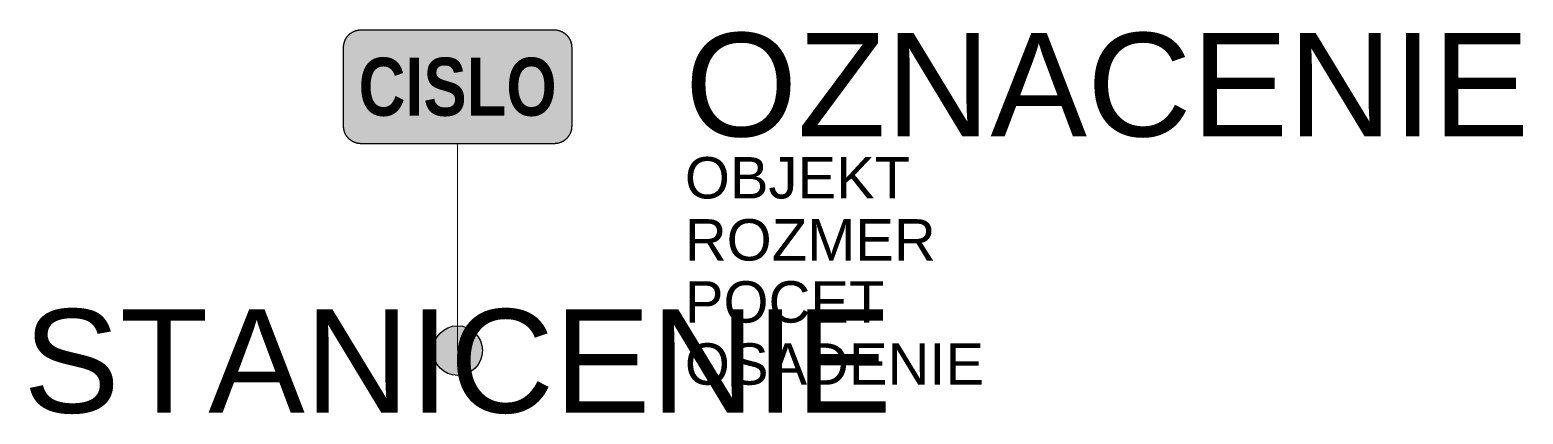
# Model space of a CAD drawing. Header units: metres. Extents: x -10.3 to 25.7, y -1.5 to 7.8.
import ezdxf
from ezdxf.enums import TextEntityAlignment as Align

# ---------------------------------------------------------------- set-up
doc = ezdxf.new("R2010")
doc.units = ezdxf.units.M
doc.layers.get('Defpoints').update_dxf_attribs({"color": 140, "lineweight": 5})
doc.styles.add('DZ', font='arialbd.ttf')
doc.styles.get("Standard").update_dxf_attribs({"font": 'arial.ttf'})

msp = doc.modelspace()

# ---------------------------------------------------------------- hatches: boundary and pattern name
at = {"true_color": 0xf1efea}
msp.add_hatch(color=7, dxfattribs=at).paths.add_polyline_path([(-2.328, 5), (-2.334, 5), (-2.339, 5), (-2.344, 5), (-2.349, 5), (-2.355, 5.001), (-2.36, 5.001), (-2.365, 5.002), (-2.37, 5.002), (-2.375, 5.003), (-2.381, 5.003), (-2.386, 5.004), (-2.391, 5.005), (-2.396, 5.005), (-2.401, 5.006), (-2.406, 5.007), (-2.411, 5.008), (-2.416, 5.009), (-2.421, 5.01), (-2.426, 5.012), (-2.432, 5.013), (-2.437, 5.014), (-2.442, 5.015), (-2.447, 5.017), (-2.451, 5.018), (-2.456, 5.02), (-2.461, 5.021), (-2.466, 5.023), (-2.471, 5.025), (-2.476, 5.027), (-2.481, 5.028), (-2.486, 5.03), (-2.49, 5.032), (-2.495, 5.034), (-2.5, 5.036), (-2.505, 5.038), (-2.509, 5.041), (-2.514, 5.043), (-2.519, 5.045), (-2.523, 5.047), (-2.528, 5.05), (-2.532, 5.052), (-2.537, 5.055), (-2.541, 5.057), (-2.546, 5.06), (-2.55, 5.063), (-2.554, 5.065), (-2.559, 5.068), (-2.563, 5.071), (-2.568, 5.074), (-2.572, 5.077), (-2.576, 5.08), (-2.58, 5.083), (-2.584, 5.086), (-2.588, 5.089), (-2.593, 5.093), (-2.597, 5.096), (-2.601, 5.099), (-2.605, 5.103), (-2.609, 5.106), (-2.612, 5.109), (-2.616, 5.113), (-2.62, 5.117), (-2.624, 5.12), (-2.628, 5.124), (-2.631, 5.128), (-2.635, 5.131), (-2.639, 5.135), (-2.642, 5.139), (-2.646, 5.143), (-2.649, 5.147), (-2.652, 5.151), (-2.656, 5.155), (-2.659, 5.159), (-2.662, 5.163), (-2.666, 5.167), (-2.669, 5.171), (-2.672, 5.176), (-2.675, 5.18), (-2.678, 5.184), (-2.681, 5.188), (-2.683, 5.193), (-2.686, 5.197), (-2.689, 5.201), (-2.692, 5.206), (-2.694, 5.21), (-2.697, 5.215), (-2.699, 5.219), (-2.702, 5.224), (-2.704, 5.229), (-2.707, 5.233), (-2.709, 5.238), (-2.711, 5.242), (-2.713, 5.247), (-2.715, 5.252), (-2.717, 5.256), (-2.719, 5.261), (-2.721, 5.266), (-2.723, 5.271), (-2.725, 5.276), (-2.727, 5.281), (-2.729, 5.285), (-2.73, 5.29), (-2.732, 5.295), (-2.733, 5.3), (-2.735, 5.305), (-2.736, 5.31), (-2.738, 5.315), (-2.739, 5.32), (-2.74, 5.325), (-2.741, 5.33), (-2.742, 5.335), (-2.743, 5.34), (-2.744, 5.345), (-2.745, 5.351), (-2.746, 5.356), (-2.747, 5.361), (-2.748, 5.366), (-2.748, 5.371), (-2.749, 5.376), (-2.75, 5.381), (-2.75, 5.387), (-2.751, 5.392), (-2.751, 5.397), (-2.751, 5.402), (-2.751, 5.408), (-2.752, 5.413), (-2.752, 5.418), (-2.752, 5.423), (-2.752, 7.328), (-2.752, 7.334), (-2.752, 7.339), (-2.751, 7.344), (-2.751, 7.349), (-2.751, 7.355), (-2.751, 7.36), (-2.75, 7.365), (-2.75, 7.37), (-2.749, 7.375), (-2.748, 7.38), (-2.748, 7.386), (-2.747, 7.391), (-2.746, 7.396), (-2.745, 7.401), (-2.744, 7.406), (-2.743, 7.411), (-2.742, 7.416), (-2.741, 7.421), (-2.74, 7.426), (-2.739, 7.431), (-2.738, 7.436), (-2.736, 7.441), (-2.735, 7.446), (-2.733, 7.451), (-2.732, 7.456), (-2.73, 7.461), (-2.729, 7.466), (-2.727, 7.471), (-2.725, 7.476), (-2.723, 7.481), (-2.721, 7.485), (-2.719, 7.49), (-2.717, 7.495), (-2.715, 7.5), (-2.713, 7.504), (-2.711, 7.509), (-2.709, 7.514), (-2.707, 7.518), (-2.704, 7.523), (-2.702, 7.528), (-2.699, 7.532), (-2.697, 7.537), (-2.694, 7.541), (-2.692, 7.546), (-2.689, 7.55), (-2.686, 7.554), (-2.683, 7.559), (-2.681, 7.563), (-2.678, 7.567), (-2.675, 7.572), (-2.672, 7.576), (-2.669, 7.58), (-2.666, 7.584), (-2.662, 7.588), (-2.659, 7.592), (-2.656, 7.597), (-2.652, 7.601), (-2.649, 7.605), (-2.646, 7.608), (-2.642, 7.612), (-2.639, 7.616), (-2.635, 7.62), (-2.631, 7.624), (-2.628, 7.628), (-2.624, 7.631), (-2.62, 7.635), (-2.616, 7.639), (-2.612, 7.642), (-2.609, 7.646), (-2.605, 7.649), (-2.601, 7.652), (-2.597, 7.656), (-2.593, 7.659), (-2.588, 7.662), (-2.584, 7.665), (-2.58, 7.669), (-2.576, 7.672), (-2.572, 7.675), (-2.568, 7.678), (-2.563, 7.68), (-2.559, 7.683), (-2.554, 7.686), (-2.55, 7.689), (-2.546, 7.692), (-2.541, 7.694), (-2.537, 7.697), (-2.532, 7.699), (-2.528, 7.702), (-2.523, 7.704), (-2.519, 7.706), (-2.514, 7.709), (-2.509, 7.711), (-2.505, 7.713), (-2.5, 7.715), (-2.495, 7.717), (-2.49, 7.719), (-2.486, 7.721), (-2.481, 7.723), (-2.476, 7.725), (-2.471, 7.727), (-2.466, 7.729), (-2.461, 7.73), (-2.456, 7.732), (-2.451, 7.733), (-2.447, 7.735), (-2.442, 7.736), (-2.437, 7.738), (-2.432, 7.739), (-2.426, 7.74), (-2.421, 7.741), (-2.416, 7.742), (-2.411, 7.743), (-2.406, 7.744), (-2.401, 7.745), (-2.396, 7.746), (-2.391, 7.747), (-2.386, 7.748), (-2.381, 7.748), (-2.375, 7.749), (-2.37, 7.75), (-2.365, 7.75), (-2.36, 7.75), (-2.355, 7.751), (-2.349, 7.751), (-2.344, 7.751), (-2.339, 7.752), (-2.334, 7.752), (-2.328, 7.752), (2.328, 7.752), (2.334, 7.752), (2.339, 7.752), (2.344, 7.751), (2.349, 7.751), (2.355, 7.751), (2.36, 7.75), (2.365, 7.75), (2.37, 7.75), (2.375, 7.749), (2.381, 7.748), (2.386, 7.748), (2.391, 7.747), (2.396, 7.746), (2.401, 7.745), (2.406, 7.744), (2.411, 7.743), (2.416, 7.742), (2.421, 7.741), (2.426, 7.74), (2.431, 7.739), (2.437, 7.738), (2.441, 7.736), (2.447, 7.735), (2.451, 7.733), (2.456, 7.732), (2.461, 7.73), (2.466, 7.729), (2.471, 7.727), (2.476, 7.725), (2.481, 7.723), (2.486, 7.721), (2.49, 7.719), (2.495, 7.717), (2.5, 7.715), (2.505, 7.713), (2.509, 7.711), (2.514, 7.709), (2.519, 7.706), (2.523, 7.704), (2.528, 7.702), (2.532, 7.699), (2.537, 7.697), (2.541, 7.694), (2.546, 7.692), (2.55, 7.689), (2.554, 7.686), (2.559, 7.683), (2.563, 7.68), (2.568, 7.678), (2.572, 7.675), (2.576, 7.672), (2.58, 7.669), (2.584, 7.665), (2.588, 7.662), (2.593, 7.659), (2.597, 7.656), (2.601, 7.652), (2.605, 7.649), (2.609, 7.646), (2.612, 7.642), (2.616, 7.639), (2.62, 7.635), (2.624, 7.631), (2.628, 7.628), (2.631, 7.624), (2.635, 7.62), (2.639, 7.616), (2.642, 7.612), (2.646, 7.608), (2.649, 7.605), (2.652, 7.601), (2.656, 7.597), (2.659, 7.592), (2.662, 7.588), (2.666, 7.584), (2.669, 7.58), (2.672, 7.576), (2.675, 7.572), (2.678, 7.567), (2.681, 7.563), (2.683, 7.559), (2.686, 7.554), (2.689, 7.55), (2.692, 7.546), (2.694, 7.541), (2.697, 7.537), (2.699, 7.532), (2.702, 7.528), (2.704, 7.523), (2.707, 7.518), (2.709, 7.514), (2.711, 7.509), (2.713, 7.504), (2.715, 7.5), (2.717, 7.495), (2.719, 7.49), (2.721, 7.485), (2.723, 7.481), (2.725, 7.476), (2.727, 7.471), (2.729, 7.466), (2.73, 7.461), (2.732, 7.456), (2.733, 7.451), (2.735, 7.446), (2.736, 7.441), (2.738, 7.436), (2.739, 7.431), (2.74, 7.426), (2.741, 7.421), (2.742, 7.416), (2.743, 7.411), (2.744, 7.406), (2.745, 7.401), (2.746, 7.396), (2.747, 7.391), (2.748, 7.386), (2.748, 7.38), (2.749, 7.375), (2.75, 7.37), (2.75, 7.365), (2.75, 7.36), (2.751, 7.355), (2.751, 7.349), (2.751, 7.344), (2.752, 7.339), (2.752, 7.334), (2.752, 7.328), (2.752, 5.423), (2.752, 5.418), (2.752, 5.413), (2.751, 5.408), (2.751, 5.402), (2.751, 5.397), (2.75, 5.392), (2.75, 5.387), (2.75, 5.381), (2.749, 5.376), (2.748, 5.371), (2.748, 5.366), (2.747, 5.361), (2.746, 5.356), (2.745, 5.351), (2.744, 5.345), (2.743, 5.34), (2.742, 5.335), (2.741, 5.33), (2.74, 5.325), (2.739, 5.32), (2.738, 5.315), (2.736, 5.31), (2.735, 5.305), (2.733, 5.3), (2.732, 5.295), (2.73, 5.29), (2.729, 5.285), (2.727, 5.281), (2.725, 5.276), (2.723, 5.271), (2.721, 5.266), (2.719, 5.261), (2.717, 5.256), (2.715, 5.252), (2.713, 5.247), (2.711, 5.242), (2.709, 5.238), (2.707, 5.233), (2.704, 5.229), (2.702, 5.224), (2.699, 5.219), (2.697, 5.215), (2.694, 5.21), (2.692, 5.206), (2.689, 5.201), (2.686, 5.197), (2.683, 5.193), (2.681, 5.188), (2.678, 5.184), (2.675, 5.18), (2.672, 5.176), (2.669, 5.171), (2.666, 5.167), (2.662, 5.163), (2.659, 5.159), (2.656, 5.155), (2.652, 5.151), (2.649, 5.147), (2.646, 5.143), (2.642, 5.139), (2.639, 5.135), (2.635, 5.131), (2.631, 5.128), (2.628, 5.124), (2.624, 5.12), (2.62, 5.117), (2.616, 5.113), (2.612, 5.109), (2.609, 5.106), (2.605, 5.103), (2.601, 5.099), (2.597, 5.096), (2.593, 5.093), (2.588, 5.089), (2.584, 5.086), (2.58, 5.083), (2.576, 5.08), (2.572, 5.077), (2.568, 5.074), (2.563, 5.071), (2.559, 5.068), (2.554, 5.065), (2.55, 5.063), (2.546, 5.06), (2.541, 5.057), (2.537, 5.055), (2.532, 5.052), (2.528, 5.05), (2.523, 5.047), (2.519, 5.045), (2.514, 5.043), (2.509, 5.041), (2.505, 5.038), (2.5, 5.036), (2.495, 5.034), (2.49, 5.032), (2.486, 5.03), (2.481, 5.028), (2.476, 5.027), (2.471, 5.025), (2.466, 5.023), (2.461, 5.021), (2.456, 5.02), (2.451, 5.018), (2.447, 5.017), (2.441, 5.015), (2.437, 5.014), (2.431, 5.013), (2.426, 5.012), (2.421, 5.01), (2.416, 5.009), (2.411, 5.008), (2.406, 5.007), (2.401, 5.006), (2.396, 5.005), (2.391, 5.005), (2.386, 5.004), (2.381, 5.003), (2.375, 5.003), (2.37, 5.002), (2.365, 5.002), (2.36, 5.001), (2.355, 5.001), (2.349, 5), (2.344, 5), (2.339, 5), (2.334, 5), (2.328, 5)])
at = {"true_color": 0x9b9b9b}
h = msp.add_hatch(color=253, dxfattribs=at)
h.paths.add_polyline_path([(-2.328, 5.106), (-2.337, 5.106), (-2.345, 5.106), (-2.353, 5.107), (-2.361, 5.107), (-2.369, 5.108), (-2.377, 5.109), (-2.385, 5.111), (-2.392, 5.112), (-2.4, 5.114), (-2.408, 5.116), (-2.415, 5.118), (-2.423, 5.12), (-2.43, 5.122), (-2.438, 5.125), (-2.445, 5.128), (-2.452, 5.131), (-2.459, 5.134), (-2.466, 5.137), (-2.473, 5.141), (-2.48, 5.144), (-2.486, 5.148), (-2.493, 5.152), (-2.499, 5.156), (-2.506, 5.16), (-2.512, 5.164), (-2.518, 5.169), (-2.524, 5.174), (-2.53, 5.178), (-2.536, 5.183), (-2.542, 5.188), (-2.547, 5.193), (-2.553, 5.199), (-2.558, 5.204), (-2.563, 5.21), (-2.568, 5.215), (-2.573, 5.221), (-2.578, 5.227), (-2.583, 5.233), (-2.587, 5.239), (-2.592, 5.246), (-2.596, 5.252), (-2.6, 5.259), (-2.604, 5.265), (-2.608, 5.272), (-2.611, 5.279), (-2.615, 5.286), (-2.618, 5.293), (-2.621, 5.3), (-2.624, 5.307), (-2.627, 5.314), (-2.629, 5.321), (-2.632, 5.329), (-2.634, 5.336), (-2.636, 5.344), (-2.638, 5.352), (-2.639, 5.359), (-2.641, 5.367), (-2.642, 5.375), (-2.643, 5.383), (-2.644, 5.391), (-2.645, 5.399), (-2.645, 5.407), (-2.646, 5.415), (-2.646, 5.423), (-2.646, 7.328), (-2.646, 7.337), (-2.645, 7.345), (-2.645, 7.353), (-2.644, 7.361), (-2.643, 7.369), (-2.642, 7.377), (-2.641, 7.385), (-2.639, 7.392), (-2.638, 7.4), (-2.636, 7.408), (-2.634, 7.415), (-2.632, 7.423), (-2.629, 7.43), (-2.627, 7.437), (-2.624, 7.445), (-2.621, 7.452), (-2.618, 7.459), (-2.615, 7.466), (-2.611, 7.473), (-2.608, 7.48), (-2.604, 7.486), (-2.6, 7.493), (-2.596, 7.499), (-2.592, 7.506), (-2.587, 7.512), (-2.583, 7.518), (-2.578, 7.524), (-2.573, 7.53), (-2.568, 7.536), (-2.563, 7.542), (-2.558, 7.547), (-2.553, 7.553), (-2.547, 7.558), (-2.542, 7.563), (-2.536, 7.568), (-2.53, 7.573), (-2.524, 7.578), (-2.518, 7.583), (-2.512, 7.587), (-2.506, 7.592), (-2.499, 7.596), (-2.493, 7.6), (-2.486, 7.604), (-2.48, 7.607), (-2.473, 7.611), (-2.466, 7.614), (-2.459, 7.618), (-2.452, 7.621), (-2.445, 7.624), (-2.438, 7.627), (-2.43, 7.629), (-2.423, 7.631), (-2.415, 7.634), (-2.408, 7.636), (-2.4, 7.638), (-2.392, 7.639), (-2.385, 7.641), (-2.377, 7.642), (-2.369, 7.643), (-2.361, 7.644), (-2.353, 7.645), (-2.345, 7.645), (-2.337, 7.646), (-2.328, 7.646), (2.328, 7.646), (2.336, 7.646), (2.345, 7.645), (2.353, 7.645), (2.361, 7.644), (2.369, 7.643), (2.377, 7.642), (2.384, 7.641), (2.392, 7.639), (2.4, 7.638), (2.408, 7.636), (2.415, 7.634), (2.423, 7.631), (2.43, 7.629), (2.437, 7.627), (2.445, 7.624), (2.452, 7.621), (2.459, 7.618), (2.466, 7.614), (2.473, 7.611), (2.48, 7.607), (2.486, 7.604), (2.493, 7.6), (2.499, 7.596), (2.506, 7.592), (2.512, 7.587), (2.518, 7.583), (2.524, 7.578), (2.53, 7.573), (2.536, 7.568), (2.542, 7.563), (2.547, 7.558), (2.553, 7.553), (2.558, 7.547), (2.563, 7.542), (2.568, 7.536), (2.573, 7.53), (2.578, 7.524), (2.583, 7.518), (2.587, 7.512), (2.592, 7.506), (2.596, 7.499), (2.6, 7.493), (2.604, 7.486), (2.608, 7.48), (2.611, 7.473), (2.615, 7.466), (2.618, 7.459), (2.621, 7.452), (2.624, 7.445), (2.627, 7.437), (2.629, 7.43), (2.632, 7.423), (2.634, 7.415), (2.636, 7.408), (2.638, 7.4), (2.639, 7.392), (2.641, 7.385), (2.642, 7.377), (2.643, 7.369), (2.644, 7.361), (2.645, 7.353), (2.645, 7.345), (2.646, 7.337), (2.646, 7.328), (2.646, 5.423), (2.646, 5.415), (2.645, 5.407), (2.645, 5.399), (2.644, 5.391), (2.643, 5.383), (2.642, 5.375), (2.641, 5.367), (2.639, 5.359), (2.638, 5.352), (2.636, 5.344), (2.634, 5.336), (2.632, 5.329), (2.629, 5.321), (2.627, 5.314), (2.624, 5.307), (2.621, 5.3), (2.618, 5.293), (2.615, 5.286), (2.611, 5.279), (2.608, 5.272), (2.604, 5.265), (2.6, 5.259), (2.596, 5.252), (2.592, 5.246), (2.587, 5.239), (2.583, 5.233), (2.578, 5.227), (2.573, 5.221), (2.568, 5.215), (2.563, 5.21), (2.558, 5.204), (2.553, 5.199), (2.547, 5.193), (2.542, 5.188), (2.536, 5.183), (2.53, 5.178), (2.524, 5.174), (2.518, 5.169), (2.512, 5.164), (2.506, 5.16), (2.499, 5.156), (2.493, 5.152), (2.486, 5.148), (2.48, 5.144), (2.473, 5.141), (2.466, 5.137), (2.459, 5.134), (2.452, 5.131), (2.445, 5.128), (2.437, 5.125), (2.43, 5.122), (2.423, 5.12), (2.415, 5.118), (2.408, 5.116), (2.4, 5.114), (2.392, 5.112), (2.384, 5.111), (2.377, 5.109), (2.369, 5.108), (2.361, 5.107), (2.353, 5.107), (2.345, 5.106), (2.336, 5.106), (2.328, 5.106)])
h.paths.add_polyline_path([(-2.328, 5.265), (-2.332, 5.265), (-2.337, 5.265), (-2.341, 5.265), (-2.345, 5.265), (-2.349, 5.266), (-2.353, 5.266), (-2.356, 5.267), (-2.36, 5.268), (-2.364, 5.269), (-2.368, 5.27), (-2.372, 5.271), (-2.376, 5.272), (-2.379, 5.273), (-2.383, 5.274), (-2.387, 5.276), (-2.39, 5.277), (-2.394, 5.279), (-2.397, 5.28), (-2.401, 5.282), (-2.404, 5.284), (-2.407, 5.286), (-2.411, 5.288), (-2.414, 5.29), (-2.417, 5.292), (-2.42, 5.294), (-2.423, 5.296), (-2.426, 5.298), (-2.429, 5.301), (-2.432, 5.303), (-2.435, 5.306), (-2.438, 5.308), (-2.441, 5.311), (-2.443, 5.314), (-2.446, 5.317), (-2.448, 5.319), (-2.451, 5.322), (-2.453, 5.325), (-2.456, 5.328), (-2.458, 5.331), (-2.46, 5.335), (-2.462, 5.338), (-2.464, 5.341), (-2.466, 5.344), (-2.468, 5.348), (-2.47, 5.351), (-2.471, 5.354), (-2.473, 5.358), (-2.475, 5.361), (-2.476, 5.365), (-2.477, 5.369), (-2.479, 5.372), (-2.48, 5.376), (-2.481, 5.38), (-2.482, 5.384), (-2.483, 5.387), (-2.484, 5.391), (-2.485, 5.395), (-2.485, 5.399), (-2.486, 5.403), (-2.486, 5.407), (-2.487, 5.411), (-2.487, 5.415), (-2.487, 5.419), (-2.487, 5.423), (-2.487, 7.328), (-2.487, 7.332), (-2.487, 7.336), (-2.487, 7.34), (-2.486, 7.345), (-2.486, 7.348), (-2.485, 7.352), (-2.485, 7.356), (-2.484, 7.36), (-2.483, 7.364), (-2.482, 7.368), (-2.481, 7.372), (-2.48, 7.376), (-2.479, 7.379), (-2.477, 7.383), (-2.476, 7.387), (-2.475, 7.39), (-2.473, 7.394), (-2.471, 7.397), (-2.47, 7.401), (-2.468, 7.404), (-2.466, 7.407), (-2.464, 7.411), (-2.462, 7.414), (-2.46, 7.417), (-2.458, 7.42), (-2.456, 7.423), (-2.453, 7.426), (-2.451, 7.429), (-2.448, 7.432), (-2.446, 7.435), (-2.443, 7.438), (-2.441, 7.441), (-2.438, 7.443), (-2.435, 7.446), (-2.432, 7.448), (-2.429, 7.451), (-2.426, 7.453), (-2.423, 7.455), (-2.42, 7.458), (-2.417, 7.46), (-2.414, 7.462), (-2.411, 7.464), (-2.407, 7.466), (-2.404, 7.468), (-2.401, 7.47), (-2.397, 7.471), (-2.394, 7.473), (-2.39, 7.475), (-2.387, 7.476), (-2.383, 7.477), (-2.379, 7.479), (-2.376, 7.48), (-2.372, 7.481), (-2.368, 7.482), (-2.364, 7.483), (-2.36, 7.484), (-2.356, 7.485), (-2.353, 7.485), (-2.349, 7.486), (-2.345, 7.486), (-2.341, 7.487), (-2.337, 7.487), (-2.332, 7.487), (-2.328, 7.487), (2.328, 7.487), (2.332, 7.487), (2.336, 7.487), (2.341, 7.487), (2.345, 7.486), (2.349, 7.486), (2.352, 7.485), (2.356, 7.485), (2.36, 7.484), (2.364, 7.483), (2.368, 7.482), (2.372, 7.481), (2.375, 7.48), (2.379, 7.479), (2.383, 7.477), (2.387, 7.476), (2.39, 7.475), (2.394, 7.473), (2.397, 7.471), (2.401, 7.47), (2.404, 7.468), (2.407, 7.466), (2.411, 7.464), (2.414, 7.462), (2.417, 7.46), (2.42, 7.458), (2.423, 7.455), (2.426, 7.453), (2.429, 7.451), (2.432, 7.448), (2.435, 7.446), (2.438, 7.443), (2.441, 7.441), (2.443, 7.438), (2.446, 7.435), (2.448, 7.432), (2.451, 7.429), (2.453, 7.426), (2.456, 7.423), (2.458, 7.42), (2.46, 7.417), (2.462, 7.414), (2.464, 7.411), (2.466, 7.407), (2.468, 7.404), (2.47, 7.401), (2.471, 7.397), (2.473, 7.394), (2.475, 7.39), (2.476, 7.387), (2.477, 7.383), (2.479, 7.379), (2.48, 7.376), (2.481, 7.372), (2.482, 7.368), (2.483, 7.364), (2.484, 7.36), (2.485, 7.356), (2.485, 7.352), (2.486, 7.348), (2.486, 7.345), (2.487, 7.34), (2.487, 7.336), (2.487, 7.332), (2.487, 7.328), (2.487, 5.423), (2.487, 5.419), (2.487, 5.415), (2.487, 5.411), (2.486, 5.407), (2.486, 5.403), (2.485, 5.399), (2.485, 5.395), (2.484, 5.391), (2.483, 5.387), (2.482, 5.384), (2.481, 5.38), (2.48, 5.376), (2.479, 5.372), (2.477, 5.369), (2.476, 5.365), (2.475, 5.361), (2.473, 5.358), (2.471, 5.354), (2.47, 5.351), (2.468, 5.348), (2.466, 5.344), (2.464, 5.341), (2.462, 5.338), (2.46, 5.335), (2.458, 5.331), (2.456, 5.328), (2.453, 5.325), (2.451, 5.322), (2.448, 5.319), (2.446, 5.317), (2.443, 5.314), (2.441, 5.311), (2.438, 5.308), (2.435, 5.306), (2.432, 5.303), (2.429, 5.301), (2.426, 5.298), (2.423, 5.296), (2.42, 5.294), (2.417, 5.292), (2.414, 5.29), (2.411, 5.288), (2.407, 5.286), (2.404, 5.284), (2.401, 5.282), (2.397, 5.28), (2.394, 5.279), (2.39, 5.277), (2.387, 5.276), (2.383, 5.274), (2.379, 5.273), (2.375, 5.272), (2.372, 5.271), (2.368, 5.27), (2.364, 5.269), (2.36, 5.268), (2.356, 5.267), (2.352, 5.266), (2.349, 5.266), (2.345, 5.265), (2.341, 5.265), (2.336, 5.265), (2.332, 5.265), (2.328, 5.265)], flags=16)
h = msp.add_hatch(color=0)
h.dxf.hatch_style = 1
h.paths.add_polyline_path([(0.6, 0, 1), (-0.6, 0, 1)])

# ---------------------------------------------------------------- linework, layer by layer
at = {"lineweight": 9}
msp.add_line((0, 5), (0, 2.5), dxfattribs=at)
at = {"color": 0, "lineweight": 9}
msp.add_line((0, 2.5), (0, 0), dxfattribs=at)
at = {"color": 7, "true_color": 0xf1efea}
msp.add_lwpolyline([(-2.328, 5), (-2.334, 5), (-2.339, 5), (-2.344, 5), (-2.349, 5), (-2.355, 5.001), (-2.36, 5.001), (-2.365, 5.002), (-2.37, 5.002), (-2.375, 5.003), (-2.381, 5.003), (-2.386, 5.004), (-2.391, 5.005), (-2.396, 5.005), (-2.401, 5.006), (-2.406, 5.007), (-2.411, 5.008), (-2.416, 5.009), (-2.421, 5.01), (-2.426, 5.012), (-2.432, 5.013), (-2.437, 5.014), (-2.442, 5.015), (-2.447, 5.017), (-2.451, 5.018), (-2.456, 5.02), (-2.461, 5.021), (-2.466, 5.023), (-2.471, 5.025), (-2.476, 5.027), (-2.481, 5.028), (-2.486, 5.03), (-2.49, 5.032), (-2.495, 5.034), (-2.5, 5.036), (-2.505, 5.038), (-2.509, 5.041), (-2.514, 5.043), (-2.519, 5.045), (-2.523, 5.047), (-2.528, 5.05), (-2.532, 5.052), (-2.537, 5.055), (-2.541, 5.057), (-2.546, 5.06), (-2.55, 5.063), (-2.554, 5.065), (-2.559, 5.068), (-2.563, 5.071), (-2.568, 5.074), (-2.572, 5.077), (-2.576, 5.08), (-2.58, 5.083), (-2.584, 5.086), (-2.588, 5.089), (-2.593, 5.093), (-2.597, 5.096), (-2.601, 5.099), (-2.605, 5.103), (-2.609, 5.106), (-2.612, 5.109), (-2.616, 5.113), (-2.62, 5.117), (-2.624, 5.12), (-2.628, 5.124), (-2.631, 5.128), (-2.635, 5.131), (-2.639, 5.135), (-2.642, 5.139), (-2.646, 5.143), (-2.649, 5.147), (-2.652, 5.151), (-2.656, 5.155), (-2.659, 5.159), (-2.662, 5.163), (-2.666, 5.167), (-2.669, 5.171), (-2.672, 5.176), (-2.675, 5.18), (-2.678, 5.184), (-2.681, 5.188), (-2.683, 5.193), (-2.686, 5.197), (-2.689, 5.201), (-2.692, 5.206), (-2.694, 5.21), (-2.697, 5.215), (-2.699, 5.219), (-2.702, 5.224), (-2.704, 5.229), (-2.707, 5.233), (-2.709, 5.238), (-2.711, 5.242), (-2.713, 5.247), (-2.715, 5.252), (-2.717, 5.256), (-2.719, 5.261), (-2.721, 5.266), (-2.723, 5.271), (-2.725, 5.276), (-2.727, 5.281), (-2.729, 5.285), (-2.73, 5.29), (-2.732, 5.295), (-2.733, 5.3), (-2.735, 5.305), (-2.736, 5.31), (-2.738, 5.315), (-2.739, 5.32), (-2.74, 5.325), (-2.741, 5.33), (-2.742, 5.335), (-2.743, 5.34), (-2.744, 5.345), (-2.745, 5.351), (-2.746, 5.356), (-2.747, 5.361), (-2.748, 5.366), (-2.748, 5.371), (-2.749, 5.376), (-2.75, 5.381), (-2.75, 5.387), (-2.751, 5.392), (-2.751, 5.397), (-2.751, 5.402), (-2.751, 5.408), (-2.752, 5.413), (-2.752, 5.418), (-2.752, 5.423), (-2.752, 7.328), (-2.752, 7.334), (-2.752, 7.339), (-2.751, 7.344), (-2.751, 7.349), (-2.751, 7.355), (-2.751, 7.36), (-2.75, 7.365), (-2.75, 7.37), (-2.749, 7.375), (-2.748, 7.38), (-2.748, 7.386), (-2.747, 7.391), (-2.746, 7.396), (-2.745, 7.401), (-2.744, 7.406), (-2.743, 7.411), (-2.742, 7.416), (-2.741, 7.421), (-2.74, 7.426), (-2.739, 7.431), (-2.738, 7.436), (-2.736, 7.441), (-2.735, 7.446), (-2.733, 7.451), (-2.732, 7.456), (-2.73, 7.461), (-2.729, 7.466), (-2.727, 7.471), (-2.725, 7.476), (-2.723, 7.481), (-2.721, 7.485), (-2.719, 7.49), (-2.717, 7.495), (-2.715, 7.5), (-2.713, 7.504), (-2.711, 7.509), (-2.709, 7.514), (-2.707, 7.518), (-2.704, 7.523), (-2.702, 7.528), (-2.699, 7.532), (-2.697, 7.537), (-2.694, 7.541), (-2.692, 7.546), (-2.689, 7.55), (-2.686, 7.554), (-2.683, 7.559), (-2.681, 7.563), (-2.678, 7.567), (-2.675, 7.572), (-2.672, 7.576), (-2.669, 7.58), (-2.666, 7.584), (-2.662, 7.588), (-2.659, 7.592), (-2.656, 7.597), (-2.652, 7.601), (-2.649, 7.605), (-2.646, 7.608), (-2.642, 7.612), (-2.639, 7.616), (-2.635, 7.62), (-2.631, 7.624), (-2.628, 7.628), (-2.624, 7.631), (-2.62, 7.635), (-2.616, 7.639), (-2.612, 7.642), (-2.609, 7.646), (-2.605, 7.649), (-2.601, 7.652), (-2.597, 7.656), (-2.593, 7.659), (-2.588, 7.662), (-2.584, 7.665), (-2.58, 7.669), (-2.576, 7.672), (-2.572, 7.675), (-2.568, 7.678), (-2.563, 7.68), (-2.559, 7.683), (-2.554, 7.686), (-2.55, 7.689), (-2.546, 7.692), (-2.541, 7.694), (-2.537, 7.697), (-2.532, 7.699), (-2.528, 7.702), (-2.523, 7.704), (-2.519, 7.706), (-2.514, 7.709), (-2.509, 7.711), (-2.505, 7.713), (-2.5, 7.715), (-2.495, 7.717), (-2.49, 7.719), (-2.486, 7.721), (-2.481, 7.723), (-2.476, 7.725), (-2.471, 7.727), (-2.466, 7.729), (-2.461, 7.73), (-2.456, 7.732), (-2.451, 7.733), (-2.447, 7.735), (-2.442, 7.736), (-2.437, 7.738), (-2.432, 7.739), (-2.426, 7.74), (-2.421, 7.741), (-2.416, 7.742), (-2.411, 7.743), (-2.406, 7.744), (-2.401, 7.745), (-2.396, 7.746), (-2.391, 7.747), (-2.386, 7.748), (-2.381, 7.748), (-2.375, 7.749), (-2.37, 7.75), (-2.365, 7.75), (-2.36, 7.75), (-2.355, 7.751), (-2.349, 7.751), (-2.344, 7.751), (-2.339, 7.752), (-2.334, 7.752), (-2.328, 7.752), (2.328, 7.752), (2.334, 7.752), (2.339, 7.752), (2.344, 7.751), (2.349, 7.751), (2.355, 7.751), (2.36, 7.75), (2.365, 7.75), (2.37, 7.75), (2.375, 7.749), (2.381, 7.748), (2.386, 7.748), (2.391, 7.747), (2.396, 7.746), (2.401, 7.745), (2.406, 7.744), (2.411, 7.743), (2.416, 7.742), (2.421, 7.741), (2.426, 7.74), (2.431, 7.739), (2.437, 7.738), (2.441, 7.736), (2.447, 7.735), (2.451, 7.733), (2.456, 7.732), (2.461, 7.73), (2.466, 7.729), (2.471, 7.727), (2.476, 7.725), (2.481, 7.723), (2.486, 7.721), (2.49, 7.719), (2.495, 7.717), (2.5, 7.715), (2.505, 7.713), (2.509, 7.711), (2.514, 7.709), (2.519, 7.706), (2.523, 7.704), (2.528, 7.702), (2.532, 7.699), (2.537, 7.697), (2.541, 7.694), (2.546, 7.692), (2.55, 7.689), (2.554, 7.686), (2.559, 7.683), (2.563, 7.68), (2.568, 7.678), (2.572, 7.675), (2.576, 7.672), (2.58, 7.669), (2.584, 7.665), (2.588, 7.662), (2.593, 7.659), (2.597, 7.656), (2.601, 7.652), (2.605, 7.649), (2.609, 7.646), (2.612, 7.642), (2.616, 7.639), (2.62, 7.635), (2.624, 7.631), (2.628, 7.628), (2.631, 7.624), (2.635, 7.62), (2.639, 7.616), (2.642, 7.612), (2.646, 7.608), (2.649, 7.605), (2.652, 7.601), (2.656, 7.597), (2.659, 7.592), (2.662, 7.588), (2.666, 7.584), (2.669, 7.58), (2.672, 7.576), (2.675, 7.572), (2.678, 7.567), (2.681, 7.563), (2.683, 7.559), (2.686, 7.554), (2.689, 7.55), (2.692, 7.546), (2.694, 7.541), (2.697, 7.537), (2.699, 7.532), (2.702, 7.528), (2.704, 7.523), (2.707, 7.518), (2.709, 7.514), (2.711, 7.509), (2.713, 7.504), (2.715, 7.5), (2.717, 7.495), (2.719, 7.49), (2.721, 7.485), (2.723, 7.481), (2.725, 7.476), (2.727, 7.471), (2.729, 7.466), (2.73, 7.461), (2.732, 7.456), (2.733, 7.451), (2.735, 7.446), (2.736, 7.441), (2.738, 7.436), (2.739, 7.431), (2.74, 7.426), (2.741, 7.421), (2.742, 7.416), (2.743, 7.411), (2.744, 7.406), (2.745, 7.401), (2.746, 7.396), (2.747, 7.391), (2.748, 7.386), (2.748, 7.38), (2.749, 7.375), (2.75, 7.37), (2.75, 7.365), (2.75, 7.36), (2.751, 7.355), (2.751, 7.349), (2.751, 7.344), (2.752, 7.339), (2.752, 7.334), (2.752, 7.328), (2.752, 5.423), (2.752, 5.418), (2.752, 5.413), (2.751, 5.408), (2.751, 5.402), (2.751, 5.397), (2.75, 5.392), (2.75, 5.387), (2.75, 5.381), (2.749, 5.376), (2.748, 5.371), (2.748, 5.366), (2.747, 5.361), (2.746, 5.356), (2.745, 5.351), (2.744, 5.345), (2.743, 5.34), (2.742, 5.335), (2.741, 5.33), (2.74, 5.325), (2.739, 5.32), (2.738, 5.315), (2.736, 5.31), (2.735, 5.305), (2.733, 5.3), (2.732, 5.295), (2.73, 5.29), (2.729, 5.285), (2.727, 5.281), (2.725, 5.276), (2.723, 5.271), (2.721, 5.266), (2.719, 5.261), (2.717, 5.256), (2.715, 5.252), (2.713, 5.247), (2.711, 5.242), (2.709, 5.238), (2.707, 5.233), (2.704, 5.229), (2.702, 5.224), (2.699, 5.219), (2.697, 5.215), (2.694, 5.21), (2.692, 5.206), (2.689, 5.201), (2.686, 5.197), (2.683, 5.193), (2.681, 5.188), (2.678, 5.184), (2.675, 5.18), (2.672, 5.176), (2.669, 5.171), (2.666, 5.167), (2.662, 5.163), (2.659, 5.159), (2.656, 5.155), (2.652, 5.151), (2.649, 5.147), (2.646, 5.143), (2.642, 5.139), (2.639, 5.135), (2.635, 5.131), (2.631, 5.128), (2.628, 5.124), (2.624, 5.12), (2.62, 5.117), (2.616, 5.113), (2.612, 5.109), (2.609, 5.106), (2.605, 5.103), (2.601, 5.099), (2.597, 5.096), (2.593, 5.093), (2.588, 5.089), (2.584, 5.086), (2.58, 5.083), (2.576, 5.08), (2.572, 5.077), (2.568, 5.074), (2.563, 5.071), (2.559, 5.068), (2.554, 5.065), (2.55, 5.063), (2.546, 5.06), (2.541, 5.057), (2.537, 5.055), (2.532, 5.052), (2.528, 5.05), (2.523, 5.047), (2.519, 5.045), (2.514, 5.043), (2.509, 5.041), (2.505, 5.038), (2.5, 5.036), (2.495, 5.034), (2.49, 5.032), (2.486, 5.03), (2.481, 5.028), (2.476, 5.027), (2.471, 5.025), (2.466, 5.023), (2.461, 5.021), (2.456, 5.02), (2.451, 5.018), (2.447, 5.017), (2.441, 5.015), (2.437, 5.014), (2.431, 5.013), (2.426, 5.012), (2.421, 5.01), (2.416, 5.009), (2.411, 5.008), (2.406, 5.007), (2.401, 5.006), (2.396, 5.005), (2.391, 5.005), (2.386, 5.004), (2.381, 5.003), (2.375, 5.003), (2.37, 5.002), (2.365, 5.002), (2.36, 5.001), (2.355, 5.001), (2.349, 5), (2.344, 5), (2.339, 5), (2.334, 5), (2.328, 5), (-2.328, 5)], dxfattribs=at)
at = {"color": 0}
msp.add_circle((0, 0), 0.6, dxfattribs=at)

# ---------------------------------------------------------------- texts
msp.add_attdef('OZNACENIE', (5.482, 5.177), '355-50', height=2.5)
at = {"color": 253, "true_color": 0x9b9b9b, "style": 'DZ', "width": 0.8}
msp.add_attdef('CISLO', text='452,5', height=1.4, dxfattribs=at).set_placement((0, 6.376), align=Align.MIDDLE_CENTER)
msp.add_attdef('STANICENIE', text='', height=2.5).set_placement((0, 1), align=Align.TOP_CENTER)
at = {"layer": 'Defpoints'}
for tag, p, s in [('OBJEKT', (5.482, 3.677), 'Jestvujúci'), ('ROZMER', (5.482, 2.177), '260x520'), ('POCET', (5.482, 0.677), ''), ('OSADENIE', (5.482, -0.823), '')]:
    msp.add_attdef(tag, p, s, height=1, dxfattribs=at)

doc.saveas('drawing.dxf')
